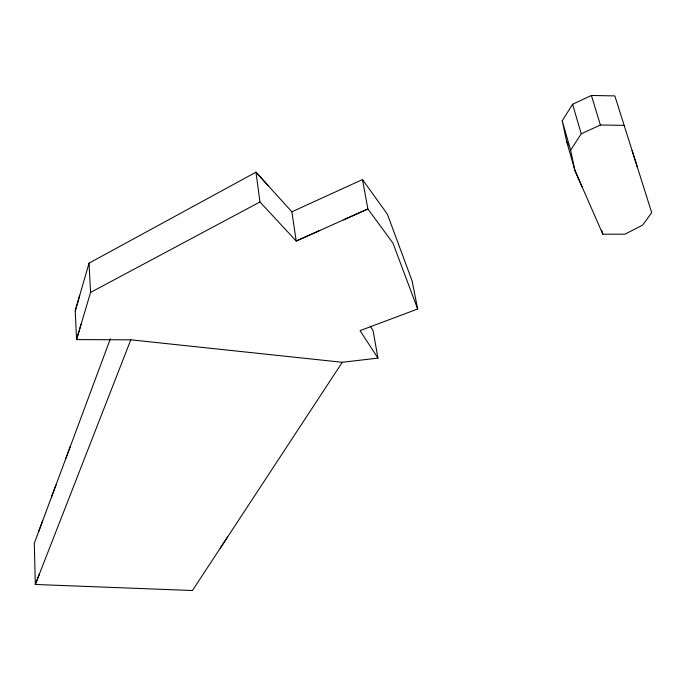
<?xml version="1.0" encoding="UTF-8"?>
<svg xmlns="http://www.w3.org/2000/svg" width="686" height="686" viewBox="0 0 686 686"><rect width="100%" height="100%" fill="white"/><g stroke="black" fill="none" stroke-linecap="round" stroke-linejoin="round"><path stroke-width="1.03" d="M370.217 326.133L373.09 330.635L377.935 358.109L342.288 362.285L130.803 339.819L76.549 339.587L75.237 310.869L89.026 263.167L255.972 172.186L268.235 185.709M75.237 310.869L79.722 295.4M89.026 263.167L90.569 292.442L76.549 339.587L81.102 324.298M110.369 338.764L34.3 543.286L35.329 584.463L192.449 590.517L342.288 362.285M38.433 532.173L42.669 520.794M51.441 497.196L55.995 484.959M65.444 459.543L70.358 446.337M39.539 573.659L35.329 584.463L130.803 339.819M562.22 120.813L572.596 104.272L591.418 95.483L614.845 95.903L651.7 212.626L642.645 225.094L624.989 234.166L602.822 234.192L574.902 170.402L566.585 141.239L562.22 120.813L570.615 150.191L574.902 170.402L582.182 187.055M570.615 150.191L581.248 133.779L600.387 125.015L624.131 125.358M220.249 548.174L227.623 536.958M90.569 292.442L259.968 201.967L255.972 172.186L291.876 211.803L296.215 241.043L367.885 208.947L362.482 179.569L291.876 211.803M319.787 230.487L296.215 241.043L259.968 201.967M343.686 219.786L367.885 208.947L392.941 243.11L417.663 308.992L360.047 330.626L377.935 358.109M362.482 179.569L387.376 214.186L412.123 280.968L417.663 308.992M566.585 141.239L568.282 145.149M632.072 150.431L637.483 167.538M591.418 95.483L600.387 125.015M572.596 104.272L581.248 133.779M601.648 230.136L602.822 234.192"/></g></svg>
